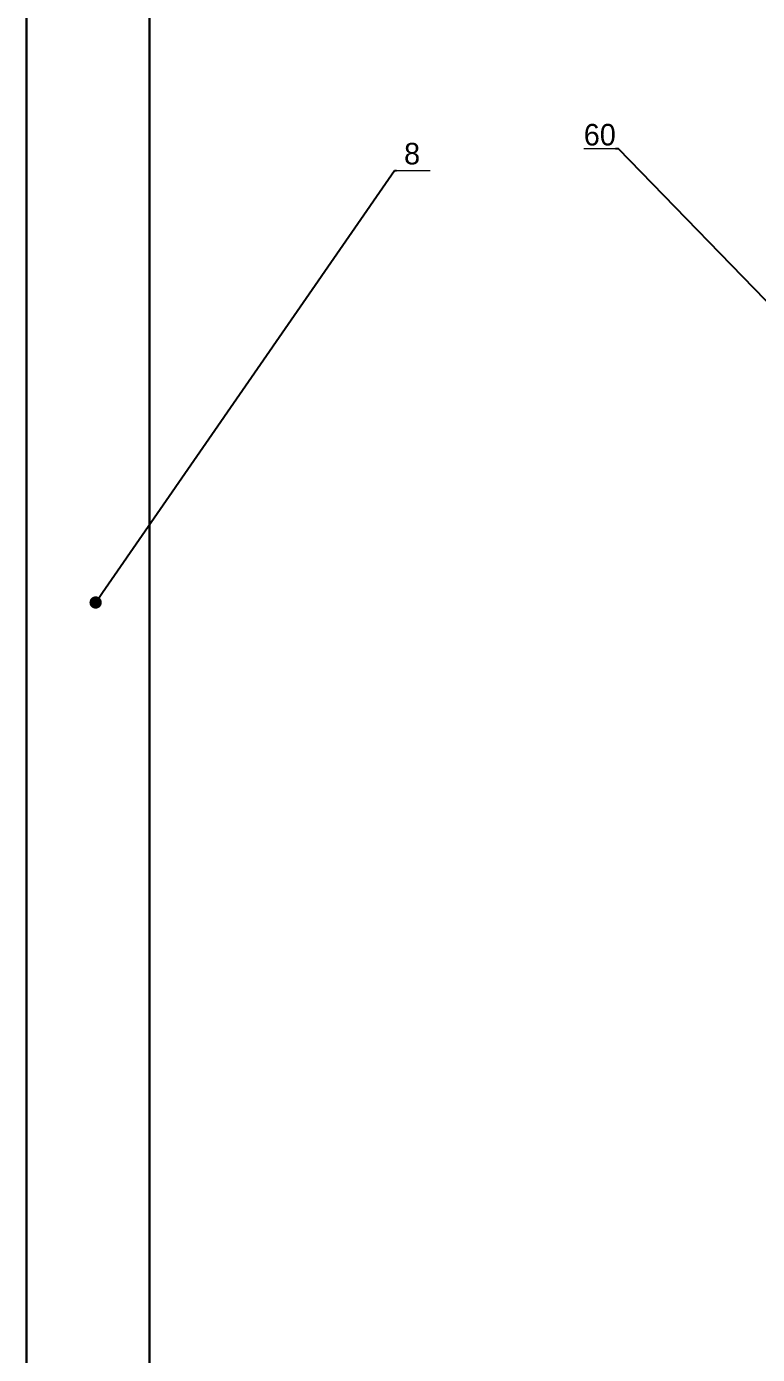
# Model space of a CAD drawing. Header units: millimetres. Extents: x 587 to 10361, y -8386 to 1488.
# Drawn here: x 3776.7 to 3895.4, y 202 to 417.8 of the extents above; entities that cross this region are included whole.
import ezdxf
from ezdxf import colors
from ezdxf.entities.mleader import LeaderData, LeaderLine
from ezdxf.math import Vec2, Vec3

# ---------------------------------------------------------------- set-up
doc = ezdxf.new("R2010")
doc.units = ezdxf.units.MM
doc.layers.add('Gruba', color=7, linetype='Continuous', lineweight=30)
doc.layers.add('Wymiar', color=3, linetype='Continuous', lineweight=20)

# ---------------------------------------------------------------- blocks, each defined once
blk = doc.blocks.new('_Dot')
at = {"color": 0, "linetype": 'ByBlock', "lineweight": -2}
blk.add_line((-0.5, 0), (-1, 0), dxfattribs=at)
at = {"color": 0, "linetype": 'ByBlock', "const_width": 0.5}
blk.add_lwpolyline([(-0.25, 0, 1), (0.25, 0, 1)], format="xyb", close=True, dxfattribs=at)

msp = doc.modelspace()

# ---------------------------------------------------------------- linework, layer by layer
at = {"layer": 'Gruba'}
for p, q in [((3776.676, 521.848), (3776.676, 103.032)), ((3796.676, 521.848), (3796.676, 103.032))]:
    msp.add_line(p, q, dxfattribs=at)
at = {"layer": 'Wymiar'}
for p, q in [((3872.498, 397.917), (3867.242, 397.917)), ((3836.813, 394.402), (3842.279, 394.402))]:
    msp.add_line(p, q, dxfattribs=at)

# ---------------------------------------------------------------- texts
at = {"layer": 'Wymiar', "char_height": 3.5, "attachment_point": 1}
for s, width, insert in [('60', 4.76018, (3867.227, 401.951)), ('8', 5.82641, (3838.023, 398.872))]:
    msp.add_mtext_dynamic_manual_height_columns(s, width=width, gutter_width=12.5, heights=[0], dxfattribs=dict(at, insert=insert))

# ---------------------------------------------------------------- leaders
at = {"layer": 'Wymiar'}
ml = msp.add_multileader_mtext('Standard', dxfattribs=at)
ml.set_content('', color=256)
ml.set_leader_properties()
ml.set_arrow_properties(name='DOT')
ml.build(insert=Vec2(0, 0))
ml.multileader.update_dxf_attribs({"text_right_attachment_type": 6, "dogleg_length": 0.36, "arrow_head_size": 2})
ctx = ml.context
ctx.base_point, ctx.char_height, ctx.arrow_head_size, ctx.landing_gap_size, ctx.plane_origin = Vec3(3872.318, 398.007), 0.18, 2, 0.09, Vec3(3927.683, 347.896)
ctx.right_attachment, ctx.text_align_type = 6, 2
notes = []
notes.append((ctx, [(0, (1, 1, 0), (3872.858, 397.917), (-1, 0), 0.36, [(0, [(3965.457, 302.49)], 0, [])])]))
ctx.mtext.insert, ctx.mtext.alignment, ctx.mtext.flow_direction = Vec3(3872.408, 398.097), 3, 5
ml = msp.add_multileader_mtext('Standard', dxfattribs=at)
ml.set_content('', color=256)
ml.set_leader_properties()
ml.set_arrow_properties(name='DOT')
ml.build(insert=Vec2(0, 0))
ml.multileader.update_dxf_attribs({"text_right_attachment_type": 6, "dogleg_length": 0.36, "arrow_head_size": 2})
ctx = ml.context
ctx.base_point, ctx.char_height, ctx.arrow_head_size, ctx.landing_gap_size, ctx.plane_origin = Vec3(3836.813, 394.402), 0.18, 2, 0.09, Vec3(3787.902, 324.181)
ctx.right_attachment = 6
notes.append((ctx, [(0, (1, 1, 0), (3836.453, 394.402), (1, 0), 0.36, [(0, [(3787.902, 324.181)], 0, [])])]))
ctx.mtext.insert, ctx.mtext.flow_direction = Vec3(3836.903, 394.492), 5
for ctx, leaders in notes:
    for number, flags, end, landing, length, lines in leaders:
        leader = LeaderData()
        leader.index, (leader.has_last_leader_line, leader.has_dogleg_vector, leader.attachment_direction) = number, flags
        leader.last_leader_point, leader.dogleg_vector, leader.dogleg_length = Vec3(end), Vec3(landing), length
        for number, points, colour, breaks in lines:
            line = LeaderLine()
            line.index, line.vertices, line.color, line.breaks = number, Vec3.list(points), colors.encode_raw_color(colour), breaks
            leader.lines.append(line)
        ctx.leaders.append(leader)

doc.saveas('drawing.dxf')
